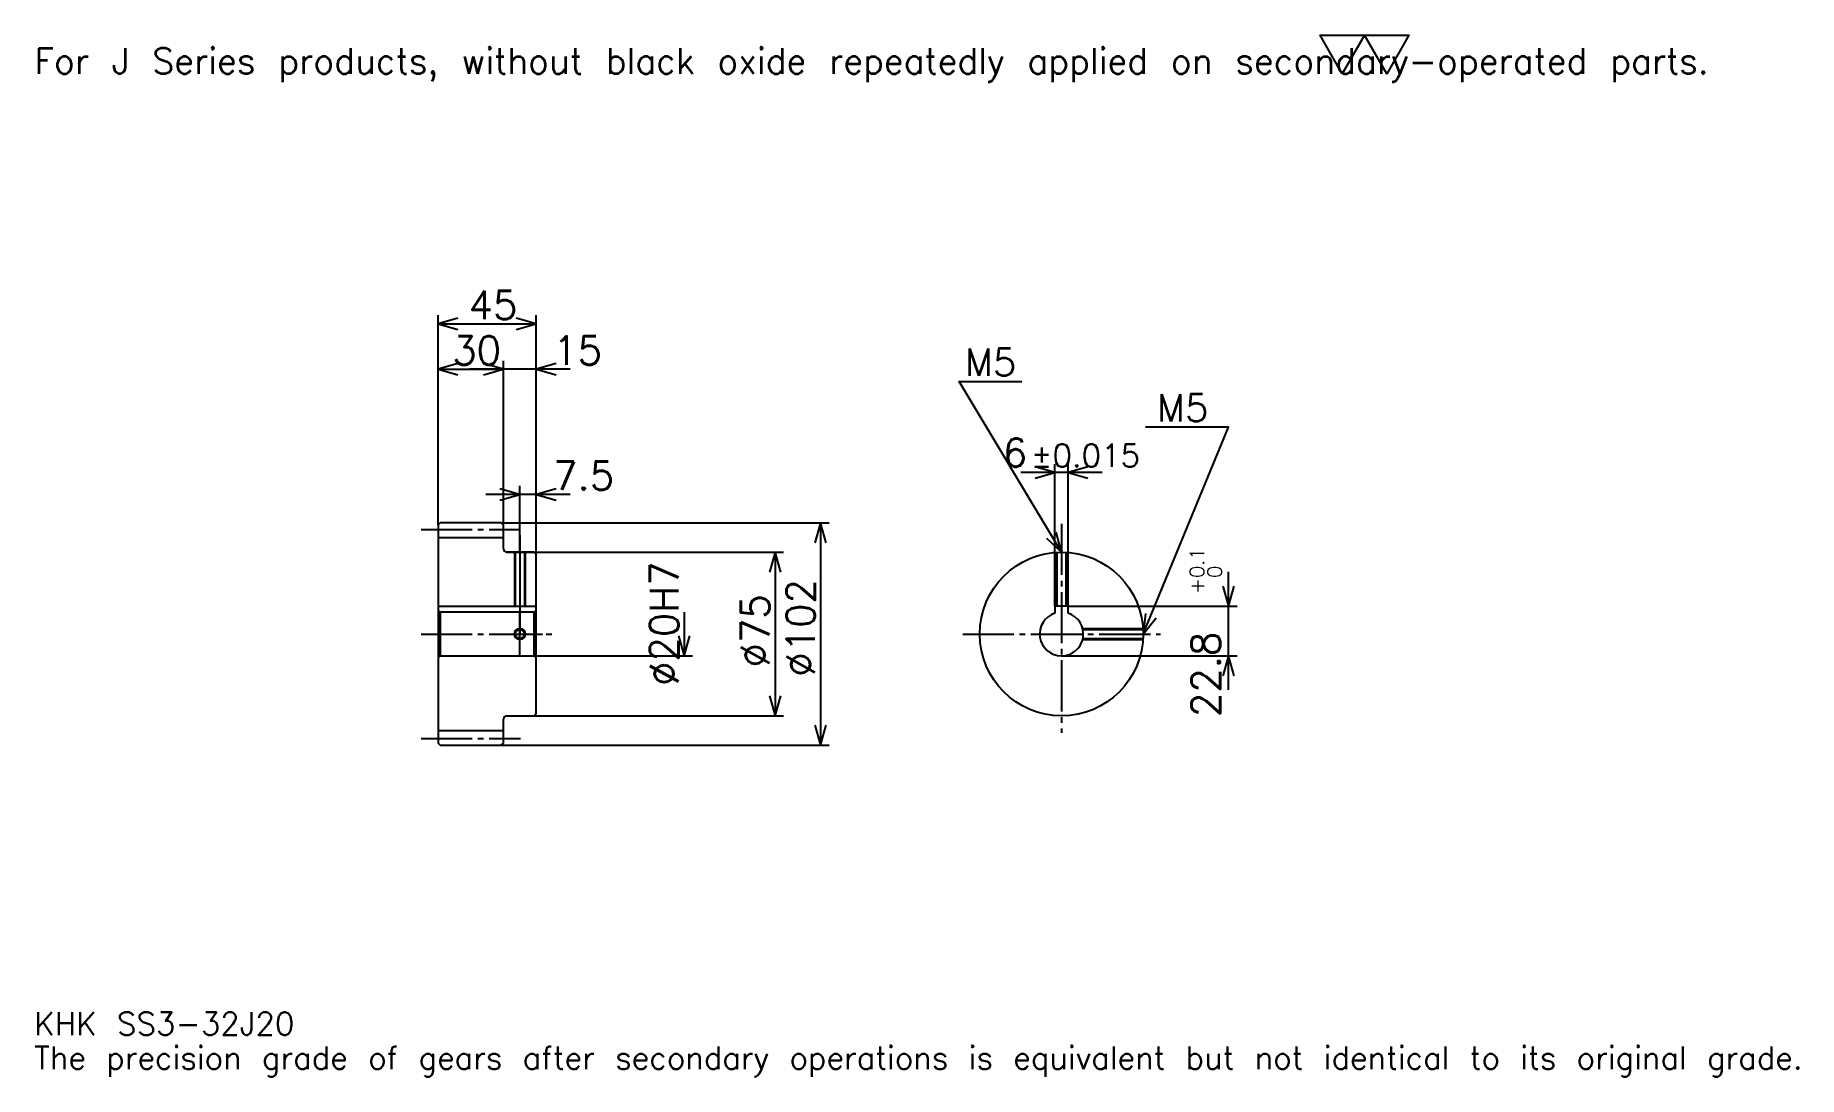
# Model space of a CAD drawing. Extents: x 27 to 835, y 10 to 487.
import ezdxf

# ---------------------------------------------------------------- set-up
doc = ezdxf.new("R2010")
doc.units = 0
doc.linetypes.add('DASHDOT', pattern=[31.304349, 23.478261, -2.608696, 2.608696, -2.608696])
doc.layers.get('0').update_dxf_attribs({"linetype": 'CONTINUOUS'})
doc.layers.add('DASHDOT', color=6, linetype='DASHDOT')
doc.styles.add('KANJI', font='TXT', dxfattribs={"bigfont": 'BIGFONT'})

msp = doc.modelspace()

# ---------------------------------------------------------------- linework, layer by layer
at = {"color": 5}
for p, q in [((211.304337, 263.608704), (211.304337, 358.82608)), ((256.304321, 263.608704), (256.304321, 358.82608)), ((211.304337, 354.913025), (256.304321, 354.913025)), ((211.304337, 334.043457), (241.304337, 334.043457)), ((271.956512, 334.043457), (225.652161, 334.043457)), ((241.304337, 263.608704), (241.304337, 337.956512)), ((515.934753, 286.630432), (478.630432, 286.630432)), ((494.282593, 225.408691), (494.282593, 290.543488)), ((500.282593, 225.408691), (500.282593, 290.543488)), ((271.956512, 276.652161), (233.152161, 276.652161)), ((248.804337, 263.608704), (248.804337, 280.565216)), ((211.304337, 262.608704), (211.304337, 263.608704)), ((240.304337, 263.608704), (256.304321, 263.608704)), ((241.304337, 262.608704), (241.304337, 263.608704)), ((248.804337, 250.108688), (248.804337, 263.608704)), ((248.804337, 250.108688), (248.804337, 263.608704)), ((256.304321, 263.608704), (390.652161, 263.608704)), ((256.304321, 249.108688), (256.304321, 263.608704)), ((386.739136, 263.608704), (386.739136, 161.608688)), ((242.804337, 250.108688), (256.304321, 250.108688)), ((256.304321, 250.108688), (369.782593, 250.108688)), ((365.869568, 250.108688), (365.869568, 175.108688)), ((573.913025, 186.956512), (573.913025, 241.060867)), ((324.130432, 222.608688), (324.130432, 202.608688)), ((500.282593, 225.408691), (577.826111, 225.408691)), ((256.304321, 202.608688), (328.043457, 202.608688)), ((497.282593, 202.608688), (577.826111, 202.608688)), ((242.804337, 175.108688), (256.304321, 175.108688)), ((256.304321, 175.108688), (369.782593, 175.108688)), ((240.304337, 161.608688), (256.304321, 161.608688)), ((256.304321, 161.608688), (390.652161, 161.608688))]:
    msp.add_line(p, q, dxfattribs=at)
at = {"color": 4}
for p, q in [((211.304337, 256.858704), (241.304337, 256.858704)), ((211.304337, 225.408691), (256.304321, 225.408691)), ((212.304337, 222.608688), (212.304337, 202.608688)), ((255.304337, 222.608688), (256.304321, 223.608688)), ((255.304337, 202.608688), (256.304321, 201.608688)), ((211.304337, 168.358688), (241.304337, 168.358688))]:
    msp.add_line(p, q, dxfattribs=at)
at = {"color": 7}
msp.add_lwpolyline([(626.086975, 469.565216), (615.913086, 487.200012), (656.608704, 487.200012), (646.434814, 469.565216), (636.260864, 487.200012), (626.086975, 469.565216)], dxfattribs=at)
at = {"color": 5}
for points in [[(220.434769, 357.521729), (211.304337, 354.913025), (220.434769, 352.304352)], [(247.173904, 352.304352), (256.304321, 354.913025), (247.173904, 357.521729)], [(220.434769, 336.652161), (211.304337, 334.043457), (220.434769, 331.434784)], [(232.173904, 331.434784), (241.304337, 334.043457), (232.173904, 336.652161)], [(232.173904, 331.434784), (241.304337, 334.043457), (232.173904, 336.652161)], [(265.434784, 336.652161), (256.304321, 334.043457), (265.434784, 331.434784)], [(497.282593, 250.108688), (450.32608, 328.369568), (479.021729, 328.369568)], [(534.782593, 212.608688), (573.913025, 307.5), (535.826111, 307.5)], [(485.152161, 284.021729), (494.282593, 286.630432), (485.152161, 289.239136)], [(509.413025, 289.239136), (500.282593, 286.630432), (509.413025, 284.021729)], [(239.673904, 274.043457), (248.804337, 276.652161), (239.673904, 279.260864)], [(265.434784, 279.260864), (256.304321, 276.652161), (265.434784, 274.043457)], [(389.347809, 254.478256), (386.739136, 263.608704), (384.130432, 254.478256)], [(490.348083, 256.595825), (497.282593, 250.108688), (494.82196, 259.280151)], [(368.478241, 240.978256), (365.869568, 250.108688), (363.260864, 240.978256)], [(571.304321, 234.539124), (573.913025, 225.408691), (576.521729, 234.539124)], [(535.851685, 222.044113), (534.782593, 212.608688), (540.67511, 220.055084)], [(321.521729, 211.73912), (324.130432, 202.608688), (326.739136, 211.73912)], [(576.521729, 193.478256), (573.913025, 202.608688), (571.304321, 193.478256)], [(363.260864, 184.23912), (365.869568, 175.108688), (368.478241, 184.23912)], [(384.130432, 170.73912), (386.739136, 161.608688), (389.347809, 170.73912)]]:
    msp.add_lwpolyline(points, dxfattribs=at)
at = {"color": 4}
for points in [[(241.304337, 251.608688), (241.304337, 262.608704), (240.304337, 263.608704), (212.304337, 263.608704), (211.304337, 262.608704), (211.304337, 201.608688)], [(242.804337, 175.108688), (255.304337, 175.108688), (256.304321, 176.108688), (256.304321, 249.108688), (255.304337, 250.108688), (242.804337, 250.108688)], [(246.304337, 250.108688), (246.304337, 225.408691)], [(246.739334, 250.108688), (246.739334, 225.408691)], [(250.869339, 250.108688), (250.869339, 225.408691)], [(251.304337, 250.108688), (251.304337, 225.408691)], [(494.782593, 225.408691), (494.782593, 250.025269)], [(495.21759, 225.408691), (495.21759, 250.051788)], [(499.347595, 225.408691), (499.347595, 250.051788)], [(499.782593, 225.408691), (499.782593, 250.025269)], [(211.304337, 201.608688), (212.304337, 202.608688), (255.304337, 202.608688), (255.304337, 222.608688), (212.304337, 222.608688), (211.304337, 223.608688)], [(500.282593, 222.148087), (500.282593, 225.408691), (494.282593, 225.408691), (494.282593, 222.148087)], [(506.965088, 215.108688), (534.699158, 215.108688)], [(507.067078, 214.673691), (534.725708, 214.673691)], [(507.067078, 210.543686), (534.725708, 210.543686)], [(506.965088, 210.108688), (534.699158, 210.108688)], [(211.304337, 201.608688), (211.304337, 162.608688), (212.304337, 161.608688), (240.304337, 161.608688), (241.304337, 162.608688), (241.304337, 173.608688)]]:
    msp.add_lwpolyline(points, dxfattribs=at)
for centre, radius in [((497.282593, 212.608688), 37.5), ((248.804337, 212.608688), 2.065)]:
    msp.add_circle(centre, radius, dxfattribs=at)
at = {"color": 7}
msp.add_circle((248.804337, 212.608688), 2.5, dxfattribs=at)
at = {"color": 4}
for centre, radius, start, end in [((242.804337, 251.608688), 1.5, 180, 270), ((497.282593, 212.608688), 10, 107.457602748, 72.542397252), ((242.804337, 173.608688), 1.5, 90, 180)]:
    msp.add_arc(centre, radius, start, end, dxfattribs=at)
at = {"layer": 'DASHDOT', "color": 7}
for p, q in [((203.478256, 260.608704), (249.130432, 260.608704)), ((497.282593, 263.152161), (497.282593, 167.282593)), ((248.804337, 250.108688), (248.804337, 212.608688)), ((203.478256, 212.608688), (264.130432, 212.608688)), ((451.956512, 212.608688), (542.608704, 212.608688)), ((203.478256, 164.608688), (249.130432, 164.608688))]:
    msp.add_line(p, q, dxfattribs=at)
for points in [[(248.804337, 257.934784), (248.804337, 217.582596)], [(248.804337, 202.282608), (248.804337, 222.934769)], [(238.478241, 212.608688), (259.130432, 212.608688)]]:
    msp.add_lwpolyline(points, dxfattribs=at)

# ---------------------------------------------------------------- texts
at = {"color": 7, "style": 'KANJI'}
for s, height, p in [('For J Series products, without black oxide repeatedly applied on secondary-operated parts.', 11.73913, (26.086956, 469.565216)), ('45', 13.043478, (225.32608, 357)), ('30', 13.043478, (217.82608, 336.130432)), ('15', 13.043478, (264.130432, 336.130432)), ('M5', 12.52174, (452.934753, 330.978271)), ('M5', 12.52174, (541.043457, 310.108704)), ('6', 13.043478, (470.358276, 289.239136)), ('%%p0.015', 10.434783, (483.269714, 289.239136)), ('7.5', 13.043478, (264.130432, 278.739136)), ('KHK SS3-32J20', 10.434783, (26.086956, 28.695652)), ('The precision grade of gears after secondary operations is equivalent but not identical to its original grade.', 10.434783, (26.086956, 13.043478))]:
    msp.add_text(s, height=height, dxfattribs=at).set_placement(p)
for s, height, p in [('%%c20H7', 13.043478, (321.521729, 188.804337)), ('0.1', 6.521739, (562.695679, 238.298737)), ('0', 6.521739, (570.782593, 238.298737)), ('%%c102', 13.043478, (384.130432, 193.043472)), ('+', 6.521739, (562.695679, 230.9944)), ('%%c75', 13.043478, (363.260864, 197.282593)), ('22.8', 13.043478, (570, 174.537048))]:
    msp.add_text(s, height=height, rotation=90, dxfattribs=at).set_placement(p)

doc.saveas('drawing.dxf')
